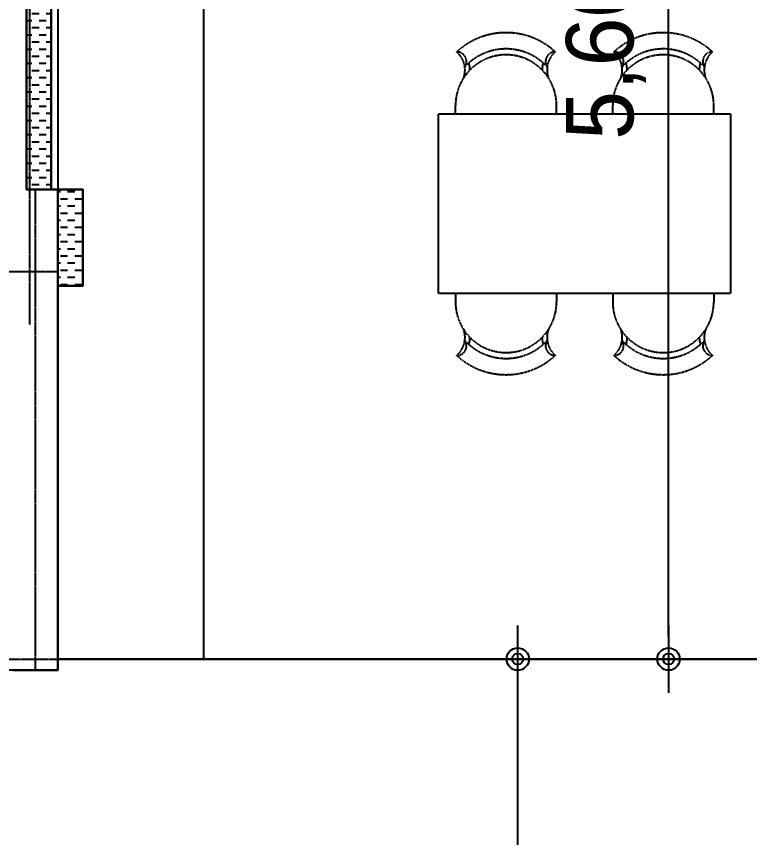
# Model space of a CAD drawing. Extents: x -125 to 16700, y -1600 to 11725.
# Drawn here: x 6630 to 9895, y 4490 to 8146 of the extents above; entities that cross this region are included whole.
import ezdxf

# ---------------------------------------------------------------- set-up
doc = ezdxf.new("R2010")
doc.units = 0
doc.header["$MEASUREMENT"] = 0
for name, pattern in [('AUDIT_D_220706163347-0', [0]), ('CEN', [62, 60, -1, 0, -1]), ('HD', [2.5, 1.5, -1])]:
    doc.linetypes.add(name, pattern=pattern)
for name, color, linetype in [('AA-XXXX-DIMS', 7, 'Continuous'), ('CEN_CON', 1, 'CEN'), ('CEN_WALL', 12, 'CEN'), ('CONC', 2, 'Continuous'), ('DIM', 7, 'AUDIT_D_220706163347-0'), ('FIN', 6, 'Continuous'), ('FUR', 4, 'Continuous'), ('FUR_가구', 8, 'HD'), ('INS', 8, 'Continuous')]:
    doc.layers.add(name, color=color, linetype=linetype)
doc.styles.add('HAUD01', font='Dotum.ttf')
doc.dimstyles.new('HAUD-100', dxfattribs={"dimscale": 100, "dimtxt": 3, "dimasz": 1, "dimexe": 0, "dimexo": 3, "dimgap": 1, "dimtad": 1, "dimdec": 0, "dimdsep": 46, "dimlunit": 6, "dimtxsty": 'HAUD01', "dimblk": 'DIMDOT', "dimcen": 2.5, "dimdle": 1.5, "dimclrd": 7, "dimclre": 7, "dimclrt": 3, "dimadec": 0, "dimazin": 0, "dimtfac": 1, "dimtdec": 0, "dimtix": 1, "dimtmove": 2, "dimatfit": 3, "dimfxl": 1, "dimtvp": 1, "dimtolj": 1, "dimtzin": 0, "dimarcsym": 0})
pattern_1 = [(0, (0, 0), (31.75, 31.75), [31.75, -31.75])]

# ---------------------------------------------------------------- blocks, each defined once
blk = doc.blocks.new('식탁-1300x800')
at = {"layer": 'FUR_가구'}
for p, q in [((75, 800), (75, 837.8)), ((525, 800), (525, 837.8)), ((775, 800), (775, 837.8)), ((1225, 800), (1225, 837.8)), ((75, 0), (75, -37.8)), ((525, 0), (525, -37.8)), ((775, 0), (775, -37.8)), ((1225, 0), (1225, -37.8))]:
    blk.add_line(p, q, dxfattribs=at)
blk.add_lwpolyline([(0, 800), (1300, 800), (1300, 0), (0, 0)], close=True, dxfattribs=at)
for centre, radius, start, end in [((300, 837.8), 323.6, 47.307, 132.693), ((1000, 837.8), 323.6, 47.307, 132.693), ((300, 837.8), 225, 0, 180), ((81.5, 1033.2), 42.4, 325.904, 91.1712), ((11.9, 995.4), 105.6, 341.0855, 49.4454), ((300, 837.8), 251.2, 43.0982, 136.9019), ((518.5, 1033.2), 42.4, 88.8288, 214.096), ((588.1, 995.4), 105.6, 130.5546, 198.9145), ((1000, 837.8), 225, 360, 180), ((781.5, 1033.2), 42.4, 325.904, 91.1712), ((711.9, 995.4), 105.6, 341.0855, 49.4454), ((1000, 837.8), 251.2, 43.0981, 136.9018), ((1218.5, 1033.2), 42.4, 88.8288, 214.096), ((1288.1, 995.4), 105.6, 130.5546, 198.9145), ((11.9, 995.4), 127.4, 359.9704, 14.5481), ((588.1, 995.4), 127.4, 165.452, 180.0296), ((711.9, 995.4), 127.4, 359.9704, 14.548), ((1288.1, 995.4), 127.4, 165.4519, 180.0296), ((300, -37.8), 225, 180, 360), ((1000, -37.8), 225, 180, 0), ((11.9, -195.4), 105.6, 310.5546, 18.9145), ((588.1, -195.4), 105.6, 161.0855, 229.4454), ((711.9, -195.4), 105.6, 310.5546, 18.9145), ((1288.1, -195.4), 105.6, 161.0855, 229.4454), ((81.5, -233.2), 42.4, 268.8288, 34.096), ((300, -37.8), 251.2, 223.0981, 316.9018), ((11.9, -195.4), 127.4, 345.4519, 0.0296), ((588.1, -195.4), 127.4, 179.9704, 194.548), ((518.5, -233.2), 42.4, 145.904, 271.1712), ((781.5, -233.2), 42.4, 268.8288, 34.096), ((1000, -37.8), 251.2, 223.0982, 316.9019), ((711.9, -195.4), 127.4, 345.452, 0.0296), ((1288.1, -195.4), 127.4, 179.9704, 194.5481), ((1218.5, -233.2), 42.4, 145.904, 271.1712), ((300, -37.8), 323.6, 227.307, 312.693), ((1000, -37.8), 323.6, 227.307, 312.693)]:
    blk.add_arc(centre, radius, start, end, dxfattribs=at)
blk = doc.blocks.new('DIMDOT')
at = {"layer": 'AA-XXXX-DIMS'}
for p, q in [((0, -1.5), (0, 1.5)), ((-1.5, 0), (1.5, 0))]:
    blk.add_line(p, q, dxfattribs=at)
for radius in [0.5, 0.25]:
    blk.add_circle((0, 0), radius, dxfattribs=at)
blk = doc.blocks.new('*D28')
at = {"layer": 'Defpoints', "color": 0, "transparency": 16777216}
for p in [(8862, 5285), (8862, 5285), (8862, 1625)]:
    blk.add_point(p, dxfattribs=at)
at = {"layer": 'DIM', "color": 7, "lineweight": -2, "transparency": 16777216}
for p, q in [((9162, 5285), (8862, 5285)), ((8862, 1725), (8862, 5185)), ((9162, 1625), (8862, 1625))]:
    blk.add_line(p, q, dxfattribs=at)
at = {"layer": 'DIM', "color": 7, "lineweight": -2, "transparency": 16777216, "xscale": 100, "yscale": 100, "zscale": 100}
for p, rotation in [((8862, 5285), 90), ((8862, 1625), 270)]:
    blk.add_blockref('DIMDOT', p, dxfattribs=dict(at, rotation=rotation))
at = {"layer": 'DIM', "color": 3, "transparency": 16777216, "insert": (8582.9, 3455), "char_height": 300, "attachment_point": 5, "rotation": 90, "style": 'HAUD01'}
blk.add_mtext('\\A1;3,660', dxfattribs=at)
blk = doc.blocks.new('*D30')
at = {"layer": 'Defpoints', "color": 0, "transparency": 16777216}
for p in [(9534, 10890), (9534, 10890), (9534, 5285)]:
    blk.add_point(p, dxfattribs=at)
at = {"layer": 'DIM', "color": 7, "lineweight": -2, "transparency": 16777216}
for p, q in [((9834, 10890), (9534, 10890)), ((9534, 5385), (9534, 10790)), ((9834, 5285), (9534, 5285))]:
    blk.add_line(p, q, dxfattribs=at)
at = {"layer": 'DIM', "color": 7, "lineweight": -2, "transparency": 16777216, "xscale": 100, "yscale": 100, "zscale": 100}
for p, rotation in [((9534, 10890), 90), ((9534, 5285), 270)]:
    blk.add_blockref('DIMDOT', p, dxfattribs=dict(at, rotation=rotation))
at = {"layer": 'DIM', "color": 3, "transparency": 16777216, "insert": (9254.9, 8087.5), "char_height": 300, "attachment_point": 5, "rotation": 90, "style": 'HAUD01'}
blk.add_mtext('\\A1;5,605', dxfattribs=at)

msp = doc.modelspace()

# ---------------------------------------------------------------- hatches: boundary and pattern name
at = {"layer": 'INS'}
h = msp.add_hatch(dxfattribs=at)
h.set_pattern_fill('DASH', color=256, scale=10, style=0)
h.set_pattern_definition(pattern_1)
h.paths.add_polyline_path([(6675, 7375), (6785, 7375), (6785, 10900), (6675, 10900)])
h = msp.add_hatch(dxfattribs=at)
h.set_pattern_fill('DASH', color=256, scale=10, style=0)
h.set_pattern_definition(pattern_1)
h.paths.add_polyline_path([(6815, 6947), (6925, 6947), (6925, 7375), (6815, 7375)])

# ---------------------------------------------------------------- linework, layer by layer
at = {"layer": 'CEN_CON'}
for p, q in [((6690, 6775), (6690, 11725)), ((6715, 5235), (6715, 7375)), ((1605, 7010), (6815, 7010))]:
    msp.add_line(p, q, dxfattribs=at)
at = {"layer": 'CEN_WALL'}
msp.add_line((1745, 5285), (6815, 5285), dxfattribs=at)
at = {"layer": 'CONC'}
msp.add_lwpolyline([(6615, 5235), (6815, 5235), (6815, 7375), (6675, 7375), (6675, 11000), (12180, 11000), (12180, 8760), (10885, 8760), (10885, 8828.4), (10685, 8828.4), (10685, 8760), (10575, 8760), (10575, 8560), (10685, 8560), (10685, 5390), (10885, 5390), (10885, 8560), (14700, 8560), (14700, 1690)], dxfattribs=at)
at = {"layer": 'FIN'}
msp.add_lwpolyline([(6785, 10900), (6785, 7375), (6925, 7375), (6925, 6947), (6815, 6947), (6815, 5285), (10685, 5285), (10685, 7161), (10575, 7161), (10575, 7550), (10065, 7550), (10065, 7660), (9955, 7660), (9955, 8760)], dxfattribs=at)
msp.add_lwpolyline([(1845, 4115), (1955, 4115), (1955, 4015), (6165, 4015), (6165, 1625), (10575, 1625), (10575, 1800), (10685, 1800), (10685, 5285), (6815, 5285), (6815, 5235), (1845, 5235)], close=True, dxfattribs=at)
at = {"layer": 'FUR'}
msp.add_lwpolyline([(6815, 5285), (7465, 5285), (7465, 10890), (6815, 10890)], close=True, dxfattribs=at)
at = {"layer": 'INS'}
for points in [[(6675, 7375), (6785, 7375), (6785, 10900), (6675, 10900)], [(6815, 6947), (6925, 6947), (6925, 7375), (6815, 7375)]]:
    msp.add_lwpolyline(points, close=True, dxfattribs=at)

# ---------------------------------------------------------------- block references
at = {"layer": 'FUR_가구'}
msp.add_blockref('식탁-1300x800', (8510, 6912.5), dxfattribs=at)

# ---------------------------------------------------------------- dimensions: what is measured, and where the dimension line sits
at = {"layer": 'DIM'}
for base, p1, p2, picture, middle in [((9534, 10890), (9534, 5285), (9534, 10890), '*D30', (9254.9, 8087.5)), ((8862, 5285), (8862, 1625), (8862, 5285), '*D28', (8582.9, 3455))]:
    dim = msp.add_linear_dim(base=base, p1=p1, p2=p2, angle=90, dimstyle='HAUD-100', dxfattribs=at)
    dim.commit()
    dim.dimension.update_dxf_attribs({"geometry": picture, "text_midpoint": middle})

doc.saveas('drawing.dxf')
